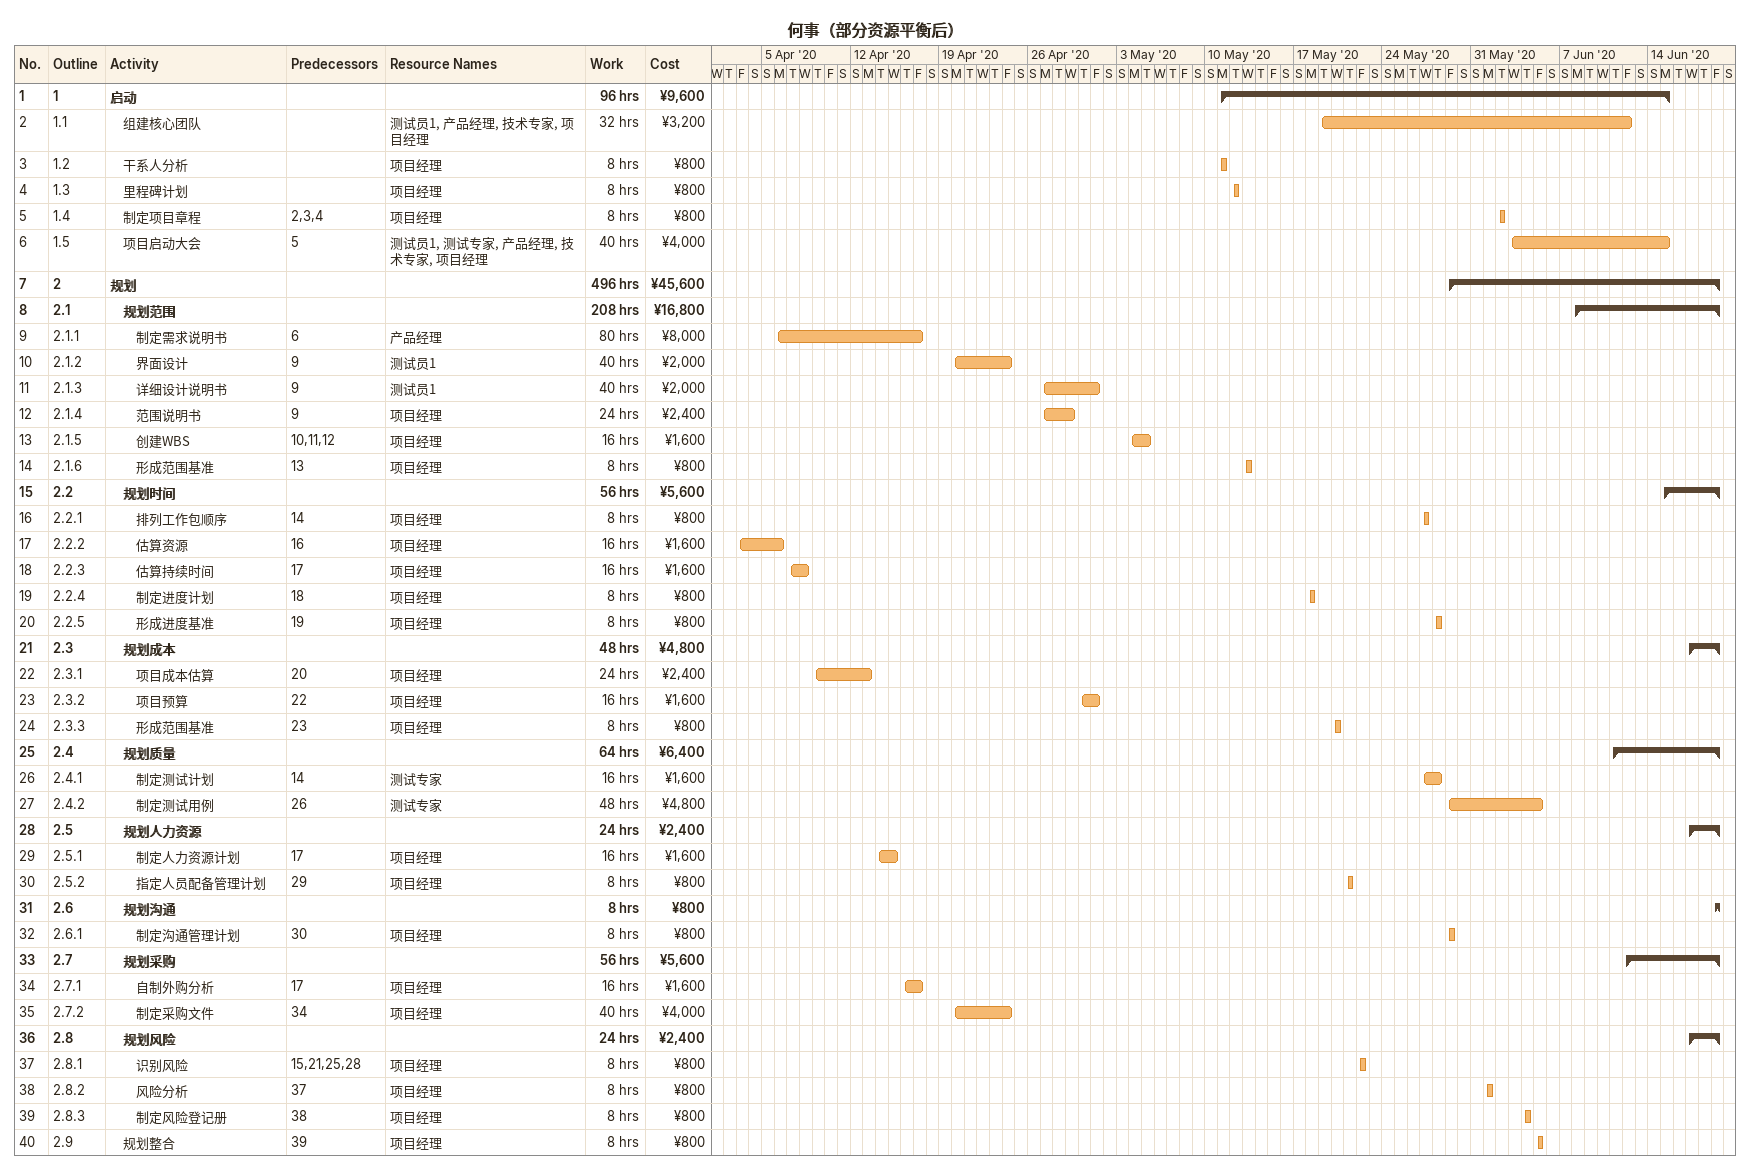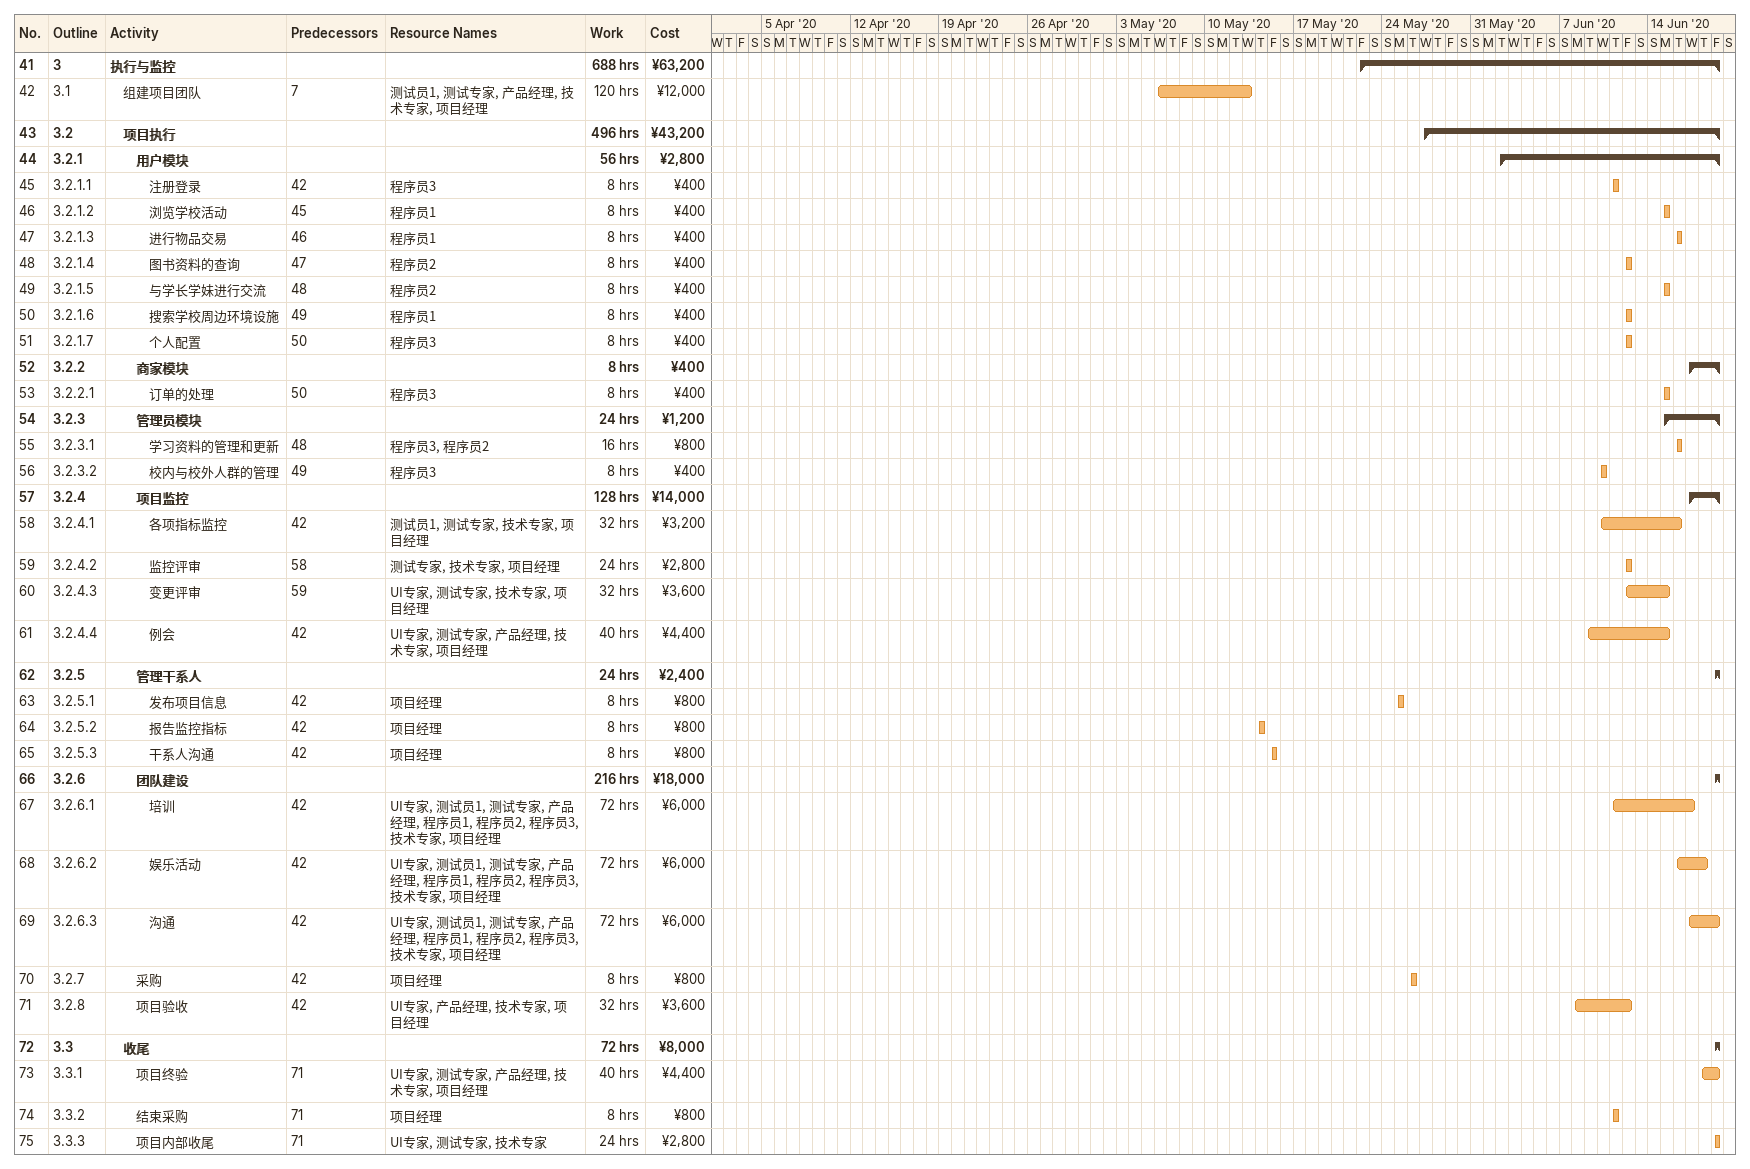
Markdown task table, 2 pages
何事（部分资源平衡后）

| ID | WBS | Task | Start | Finish | Predecessors | Resources | Work (h) | Cost (¥) |
|---|---|---|---|---|---|---|---|---|
| 1 | 1 | **启动** | 2020-05-11 | 2020-06-15 |  |  | 96 | 9600 |
| 2 | 1.1 | 组建核心团队 | 2020-05-19 | 2020-06-12 |  | 测试员1, 产品经理, 技术专家, 项目经理 | 32 | 3200 |
| 3 | 1.2 | 干系人分析 | 2020-05-11 | 2020-05-11 |  | 项目经理 | 8 | 800 |
| 4 | 1.3 | 里程碑计划 | 2020-05-12 | 2020-05-12 |  | 项目经理 | 8 | 800 |
| 5 | 1.4 | 制定项目章程 | 2020-06-02 | 2020-06-02 | 2, 3, 4 | 项目经理 | 8 | 800 |
| 6 | 1.5 | 项目启动大会 | 2020-06-03 | 2020-06-15 | 5 | 测试员1, 测试专家, 产品经理, 技术专家, 项目经理 | 40 | 4000 |
| 7 | 2 | **规划** | 2020-05-29 | 2020-06-19 |  |  | 496 | 45600 |
| 8 | 2.1 | **规划范围** | 2020-06-08 | 2020-06-19 |  |  | 208 | 16800 |
| 9 | 2.1.1 | 制定需求说明书 | 2020-04-06 | 2020-04-17 | 6 | 产品经理 | 80 | 8000 |
| 10 | 2.1.2 | 界面设计 | 2020-04-20 | 2020-04-24 | 9 | 测试员1 | 40 | 2000 |
| 11 | 2.1.3 | 详细设计说明书 | 2020-04-27 | 2020-05-01 | 9 | 测试员1 | 40 | 2000 |
| 12 | 2.1.4 | 范围说明书 | 2020-04-27 | 2020-04-29 | 9 | 项目经理 | 24 | 2400 |
| 13 | 2.1.5 | 创建WBS | 2020-05-04 | 2020-05-05 | 10, 11, 12 | 项目经理 | 16 | 1600 |
| 14 | 2.1.6 | 形成范围基准 | 2020-05-13 | 2020-05-13 | 13 | 项目经理 | 8 | 800 |
| 15 | 2.2 | **规划时间** | 2020-06-15 | 2020-06-19 |  |  | 56 | 5600 |
| 16 | 2.2.1 | 排列工作包顺序 | 2020-05-27 | 2020-05-27 | 14 | 项目经理 | 8 | 800 |
| 17 | 2.2.2 | 估算资源 | 2020-04-03 | 2020-04-06 | 16 | 项目经理 | 16 | 1600 |
| 18 | 2.2.3 | 估算持续时间 | 2020-04-07 | 2020-04-08 | 17 | 项目经理 | 16 | 1600 |
| 19 | 2.2.4 | 制定进度计划 | 2020-05-18 | 2020-05-18 | 18 | 项目经理 | 8 | 800 |
| 20 | 2.2.5 | 形成进度基准 | 2020-05-28 | 2020-05-28 | 19 | 项目经理 | 8 | 800 |
| 21 | 2.3 | **规划成本** | 2020-06-17 | 2020-06-19 |  |  | 48 | 4800 |
| 22 | 2.3.1 | 项目成本估算 | 2020-04-09 | 2020-04-13 | 20 | 项目经理 | 24 | 2400 |
| 23 | 2.3.2 | 项目预算 | 2020-04-30 | 2020-05-01 | 22 | 项目经理 | 16 | 1600 |
| 24 | 2.3.3 | 形成范围基准 | 2020-05-20 | 2020-05-20 | 23 | 项目经理 | 8 | 800 |
| 25 | 2.4 | **规划质量** | 2020-06-11 | 2020-06-19 |  |  | 64 | 6400 |
| 26 | 2.4.1 | 制定测试计划 | 2020-05-27 | 2020-05-28 | 14 | 测试专家 | 16 | 1600 |
| 27 | 2.4.2 | 制定测试用例 | 2020-05-29 | 2020-06-05 | 26 | 测试专家 | 48 | 4800 |
| 28 | 2.5 | **规划人力资源** | 2020-06-17 | 2020-06-19 |  |  | 24 | 2400 |
| 29 | 2.5.1 | 制定人力资源计划 | 2020-04-14 | 2020-04-15 | 17 | 项目经理 | 16 | 1600 |
| 30 | 2.5.2 | 指定人员配备管理计划 | 2020-05-21 | 2020-05-21 | 29 | 项目经理 | 8 | 800 |
| 31 | 2.6 | **规划沟通** | 2020-06-19 | 2020-06-19 |  |  | 8 | 800 |
| 32 | 2.6.1 | 制定沟通管理计划 | 2020-05-29 | 2020-05-29 | 30 | 项目经理 | 8 | 800 |
| 33 | 2.7 | **规划采购** | 2020-06-12 | 2020-06-19 |  |  | 56 | 5600 |
| 34 | 2.7.1 | 自制外购分析 | 2020-04-16 | 2020-04-17 | 17 | 项目经理 | 16 | 1600 |
| 35 | 2.7.2 | 制定采购文件 | 2020-04-20 | 2020-04-24 | 34 | 项目经理 | 40 | 4000 |
| 36 | 2.8 | **规划风险** | 2020-06-17 | 2020-06-19 |  |  | 24 | 2400 |
| 37 | 2.8.1 | 识别风险 | 2020-05-22 | 2020-05-22 | 15, 21, 25, 28 | 项目经理 | 8 | 800 |
| 38 | 2.8.2 | 风险分析 | 2020-06-01 | 2020-06-01 | 37 | 项目经理 | 8 | 800 |
| 39 | 2.8.3 | 制定风险登记册 | 2020-06-04 | 2020-06-04 | 38 | 项目经理 | 8 | 800 |
| 40 | 2.9 | 规划整合 | 2020-06-05 | 2020-06-05 | 39 | 项目经理 | 8 | 800 |
| 41 | 3 | **执行与监控** | 2020-05-22 | 2020-06-19 |  |  | 688 | 63200 |
| 42 | 3.1 | 组建项目团队 | 2020-05-06 | 2020-05-13 | 7 | 测试员1, 测试专家, 产品经理, 技术专家, 项目经理 | 120 | 12000 |
| 43 | 3.2 | **项目执行** | 2020-05-27 | 2020-06-19 |  |  | 496 | 43200 |
| 44 | 3.2.1 | **用户模块** | 2020-06-02 | 2020-06-19 |  |  | 56 | 2800 |
| 45 | 3.2.1.1 | 注册登录 | 2020-06-11 | 2020-06-11 | 42 | 程序员3 | 8 | 400 |
| 46 | 3.2.1.2 | 浏览学校活动 | 2020-06-15 | 2020-06-15 | 45 | 程序员1 | 8 | 400 |
| 47 | 3.2.1.3 | 进行物品交易 | 2020-06-16 | 2020-06-16 | 46 | 程序员1 | 8 | 400 |
| 48 | 3.2.1.4 | 图书资料的查询 | 2020-06-12 | 2020-06-12 | 47 | 程序员2 | 8 | 400 |
| 49 | 3.2.1.5 | 与学长学妹进行交流 | 2020-06-15 | 2020-06-15 | 48 | 程序员2 | 8 | 400 |
| 50 | 3.2.1.6 | 搜索学校周边环境设施 | 2020-06-12 | 2020-06-12 | 49 | 程序员1 | 8 | 400 |
| 51 | 3.2.1.7 | 个人配置 | 2020-06-12 | 2020-06-12 | 50 | 程序员3 | 8 | 400 |
| 52 | 3.2.2 | **商家模块** | 2020-06-17 | 2020-06-19 |  |  | 8 | 400 |
| 53 | 3.2.2.1 | 订单的处理 | 2020-06-15 | 2020-06-15 | 50 | 程序员3 | 8 | 400 |
| 54 | 3.2.3 | **管理员模块** | 2020-06-15 | 2020-06-19 |  |  | 24 | 1200 |
| 55 | 3.2.3.1 | 学习资料的管理和更新 | 2020-06-16 | 2020-06-16 | 48 | 程序员3, 程序员2 | 16 | 800 |
| 56 | 3.2.3.2 | 校内与校外人群的管理 | 2020-06-10 | 2020-06-10 | 49 | 程序员3 | 8 | 400 |
| 57 | 3.2.4 | **项目监控** | 2020-06-17 | 2020-06-19 |  |  | 128 | 14000 |
| 58 | 3.2.4.1 | 各项指标监控 | 2020-06-10 | 2020-06-16 | 42 | 测试员1, 测试专家, 技术专家, 项目经理 | 32 | 3200 |
| 59 | 3.2.4.2 | 监控评审 | 2020-06-12 | 2020-06-12 | 58 | 测试专家, 技术专家, 项目经理 | 24 | 2800 |
| 60 | 3.2.4.3 | 变更评审 | 2020-06-12 | 2020-06-15 | 59 | UI专家, 测试专家, 技术专家, 项目经理 | 32 | 3600 |
| 61 | 3.2.4.4 | 例会 | 2020-06-09 | 2020-06-15 | 42 | UI专家, 测试专家, 产品经理, 技术专家, 项目经理 | 40 | 4400 |
| 62 | 3.2.5 | **管理干系人** | 2020-06-19 | 2020-06-19 |  |  | 24 | 2400 |
| 63 | 3.2.5.1 | 发布项目信息 | 2020-05-25 | 2020-05-25 | 42 | 项目经理 | 8 | 800 |
| 64 | 3.2.5.2 | 报告监控指标 | 2020-05-14 | 2020-05-14 | 42 | 项目经理 | 8 | 800 |
| 65 | 3.2.5.3 | 干系人沟通 | 2020-05-15 | 2020-05-15 | 42 | 项目经理 | 8 | 800 |
| 66 | 3.2.6 | **团队建设** | 2020-06-19 | 2020-06-19 |  |  | 216 | 18000 |
| 67 | 3.2.6.1 | 培训 | 2020-06-11 | 2020-06-17 | 42 | UI专家, 测试员1, 测试专家, 产品经理, 程序员1, 程序员2, 程序员3, 技术专家, 项目经理 | 72 | 6000 |
| 68 | 3.2.6.2 | 娱乐活动 | 2020-06-16 | 2020-06-18 | 42 | UI专家, 测试员1, 测试专家, 产品经理, 程序员1, 程序员2, 程序员3, 技术专家, 项目经理 | 72 | 6000 |
| 69 | 3.2.6.3 | 沟通 | 2020-06-17 | 2020-06-19 | 42 | UI专家, 测试员1, 测试专家, 产品经理, 程序员1, 程序员2, 程序员3, 技术专家, 项目经理 | 72 | 6000 |
| 70 | 3.2.7 | 采购 | 2020-05-26 | 2020-05-26 | 42 | 项目经理 | 8 | 800 |
| 71 | 3.2.8 | 项目验收 | 2020-06-08 | 2020-06-12 | 42 | UI专家, 产品经理, 技术专家, 项目经理 | 32 | 3600 |
| 72 | 3.3 | **收尾** | 2020-06-19 | 2020-06-19 |  |  | 72 | 8000 |
| 73 | 3.3.1 | 项目终验 | 2020-06-18 | 2020-06-19 | 71 | UI专家, 测试专家, 产品经理, 技术专家, 项目经理 | 40 | 4400 |
| 74 | 3.3.2 | 结束采购 | 2020-06-11 | 2020-06-11 | 71 | 项目经理 | 8 | 800 |
| 75 | 3.3.3 | 项目内部收尾 | 2020-06-19 | 2020-06-19 | 71 | UI专家, 测试专家, 技术专家 | 24 | 2800 |
